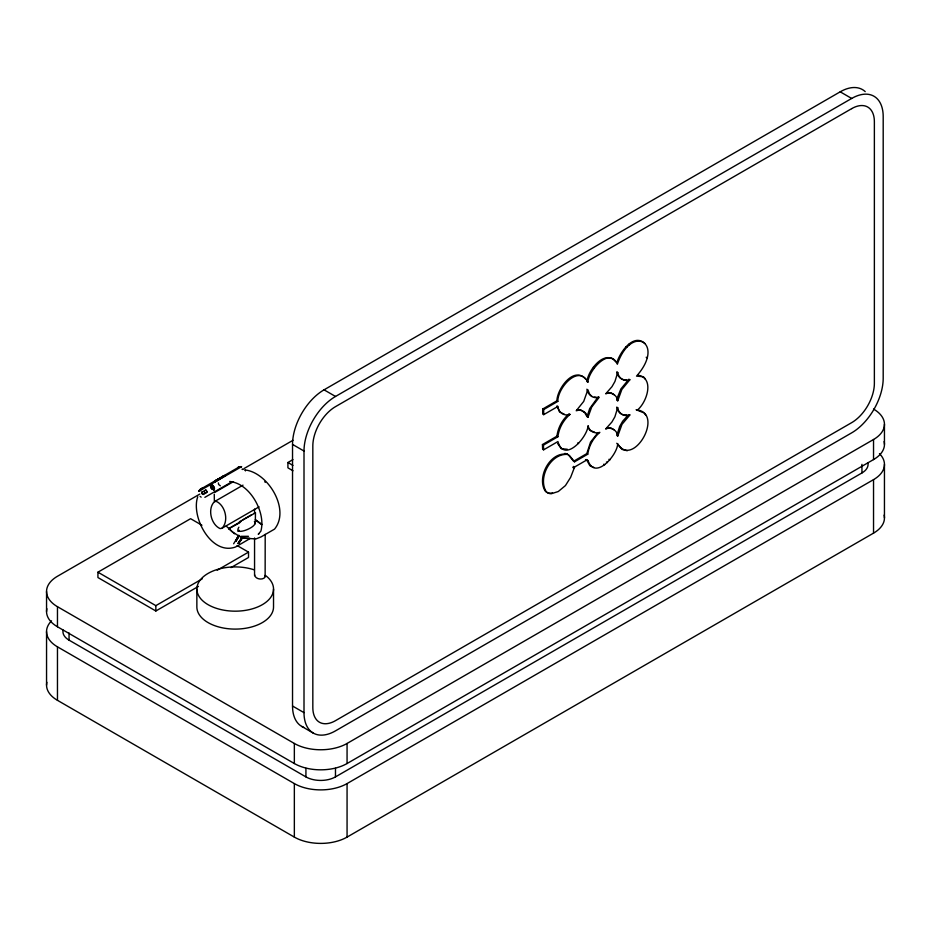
<?xml version="1.0" encoding="UTF-8"?>
<svg xmlns="http://www.w3.org/2000/svg" width="931" height="931" viewBox="0 0 931 931"><rect width="100%" height="100%" fill="white"/><g stroke="black" fill="none" stroke-linecap="round" stroke-linejoin="round"><path stroke-width="1.4" d="M218.389 482.898L218.599 484.469L220.356 485.831M210.29 485.691L210.534 486.319M212.093 485.831L212.384 485.039M265.195 534.371L265.137 577.045C262.821 580.572 254.85 579.21 254.617 574.776M255.315 523.676L255.455 512.795L254.221 513.33M219.856 478.197L220.135 479.034M210.674 486.448L211.849 485.773M213.571 488.554L213.374 489.287L213.467 486.005M210.499 485.214L210.697 485.959M556.924 436.208C557.995 427.573 562.405 419.532 569.004 413.876L569.958 414.423C563.371 420.09 558.961 428.132 557.878 436.767L543.413 445.123L542.447 444.564L556.924 436.208L557.878 436.767M643.542 376.741L636.501 376.136C665.816 343.341 631.544 322.906 617.358 364.23C609.409 346.134 588.334 370.992 587.927 382.117L586.961 381.559C587.985 370.049 605.138 348.66 615.717 361.74M568.69 455.189L573.589 461.252L586.774 453.641L590.557 442.085L598.028 432.624M573.589 461.252L574.543 461.811L587.74 454.2C588.997 445.763 593.303 437.861 599.843 432.38C594.769 434.137 588.823 431.251 588.124 425.653C587.321 437.454 564.163 463.696 557.925 441.573L543.623 449.824L542.657 449.277L542.447 444.564M569.958 414.423C564.267 416.553 558.193 412.445 557.995 406.393L543.681 414.656L542.726 414.097L542.726 409.012L556.878 400.842C557.227 388.658 573.799 365.825 585.599 379.01M542.726 409.012L543.681 409.559L557.832 401.389C557.425 388.25 578.337 363.858 587.927 382.117M210.848 484.888L210.953 485.714M626.633 414.842C621.617 416.087 617.544 411.77 616.729 407.15L617.684 407.697L614.891 416.82L611.876 422.057L605.627 429.016C611.015 426.503 617.067 430.215 617.777 435.987L616.822 435.44L619.662 426.456L622.664 421.231L628.297 414.993M626.493 379.697C621.512 380.779 617.521 376.496 616.764 371.888L617.718 372.447L614.96 381.442L611.993 386.668L605.709 393.813C611.062 391.439 617.032 395.058 617.742 400.784L616.776 400.225L617.509 397.211L620.896 388.937L628.89 379.22L629.845 379.778L621.85 389.495L617.742 400.784M617.777 435.987L622.001 424.327L630.054 414.807C624.55 417.367 618.452 413.562 617.684 407.697M238.487 536.14L235.962 540.899L238.848 535.244L233.646 543.774M197.733 496.817C190.68 516.752 211.43 555.923 235.59 546.974L249.811 538.688M212.524 486.133L212.943 485.447M598.307 396.676L589.684 408.593L587.019 416.692L587.985 417.239L591.732 406.998L599.261 397.223C593.617 399.294 587.74 394.86 586.902 389.181M211.29 484.748L211.29 485.61M211.814 484.807L211.674 485.656M643.472 412.701L636.117 409.733C665.421 412.689 632.929 469.003 617.718 443.808C617.3 455.236 594.921 480.803 588.043 460.577L586.483 460.147L574.625 467.001L570.645 477.312L565.443 485.575L558.274 491.521L551.303 493.733A19.411 11.207 -60 0 1 546.183 491.638C537.513 477.463 550.943 452.885 567.84 454.444C550.745 450.569 536.279 476.975 545.229 491.091A19.411 11.207 -60 0 0 550.349 493.174L552.502 492.93M237.347 538.863L238.592 536.256L236.718 540.178M616.927 362.566C619.883 352.186 633.522 332.704 645.043 343.586M238.941 543.052L241.874 538.665L238.86 543.145M237.812 543.471L240.908 538.874M238.348 543.367L241.42 538.84M237.952 531.333L239.127 530.239M242.386 538.246L232.122 531.717L228.805 528.564M637.083 410.292C646.696 402.867 654.958 378.335 638.282 375.251M213.141 489.508L213.513 489.217M202.248 491.812L201.957 493.186L202.853 494.221A1.385 0.78 46.1 0 0 203.61 494.256M255.455 512.83L239.337 521.93L240.128 521.383M243.003 485.156L214.479 501.623C207.194 508.698 211.034 524.595 220.1 528.587L221.892 528.331L259.097 506.848M221.892 528.331C229.177 521.255 225.337 505.358 216.26 501.367L214.479 501.623M259.004 533.591L258.259 534.324L260.889 531.101C266.126 512.341 249.764 483.678 230.725 481.758M238.895 527.19C232.389 537.315 259.993 526.341 254.384 521.476M228.782 528.575L241.094 521.383M303.797 727.402A44.572 25.731 -60 0 1 292.532 706.024L292.532 444.413A44.572 25.731 -60 0 1 324.046 389.833L840.204 91.82A44.572 25.731 -60 0 1 865.213 91.622M304.006 712.646L304.006 451.035A44.572 25.731 -60 0 1 335.521 396.455L851.679 98.453A44.572 25.731 -60 0 1 883.193 116.643L883.193 378.265A44.572 25.731 -60 0 1 851.679 432.845L335.521 730.847A44.572 25.731 -60 0 1 304.006 712.646L292.532 706.024M198.85 491.335A4.678 4.678 0 0 1 200.817 489.054L238.615 467.257A4.678 4.678 0 0 1 241.56 466.675L198.769 491.37M210.674 487.32C213.234 489.985 211.477 489.985 210.767 486.785M212.838 486.657L213.653 488.007M199.793 494.093L57.466 576.266A37.275 21.518 0 0 0 57.466 606.698L57.466 626.772L294.347 763.525A37.275 21.518 0 0 0 347.065 763.525L873.534 459.577A37.275 21.518 0 0 0 884.136 441.538M243.875 468.642L292.997 440.282M213.141 487.111L213.909 486.657M230.318 482.724L204.855 497.352M214.886 492.348L233.495 481.606M198.431 586.402L155.849 610.992L97.93 577.546L97.93 572.193L190.599 518.695L201.934 525.235M292.962 470.76L287.923 467.851L287.923 462.509L292.939 459.611M242.409 520.068L251.626 514.738M239.686 522.768L228.665 528.761M97.93 572.193L155.849 605.639L202.19 578.884M217.214 570.214L248.519 552.13L248.519 557.483L230.993 567.607M57.466 606.698L294.347 743.462A37.275 21.518 0 0 0 347.065 743.462L873.534 439.502A37.275 21.518 0 0 0 873.534 409.07M63.11 630.043A20.889 12.068 0 0 0 69.057 640.144L305.927 776.896A20.889 12.068 0 0 0 335.474 776.896L861.943 472.948A20.889 12.068 0 0 0 867.89 462.847M51.542 620.849A37.275 21.518 0 0 0 57.466 646.836L294.347 783.588A37.275 21.518 0 0 0 347.065 783.588L873.534 479.64A37.275 21.518 0 0 0 879.458 453.653M46.864 682.307A37.275 21.518 0 0 0 57.466 700.333L294.347 837.097A37.275 21.518 0 0 0 347.065 837.097L873.534 533.137A37.275 21.518 0 0 0 884.136 515.111M241.269 466.838A4.678 4.469 60 0 0 238.429 467.339L237.673 467.804M214.258 487.379L213.595 487.565M629.845 379.778C624.352 382.059 618.428 378.23 617.718 372.447M214.467 488.112L213.723 488.135M567.305 449.254L561.253 448.695L557.681 443.598M231.028 481.653L229.678 481.467M576.661 410.082L581.049 410.047L584.738 412.759M588.043 460.577L585.518 459.6L586.483 460.147M607.047 427.888L611.004 428.016L613.971 429.785M607.175 392.731L611.143 392.917L614.053 394.721M214.549 488.798L213.723 488.647M594.222 397.118L596.154 397.083M240.745 536.349L248.449 536.314M249.764 538.293L241.338 538.083L255.99 538.898L261.064 536.896L274.54 529.122C290.577 509.629 267.942 472.18 244.76 469.922M214.386 489.392L213.665 489.101M594.676 432.228L589.94 430.378L587.868 427.271M593.955 467.478L589.893 465.721L586.437 459.518M564.314 414.26L559.484 411.851L557.041 405.835M214.258 489.881L213.595 489.555M242.642 469.41L242.037 469.224L242.991 469.48M213.909 490.206L213.246 489.694M205.995 490.125L202.015 491.952A1.397 0.803 60 0 0 202.015 493.57A1.397 0.803 60 0 0 203.4 494.373L206.729 492.452A1.385 0.78 46.1 0 0 206.95 491.847L206.263 490.416M840.204 91.82L851.679 98.453M628.576 344.342L629.531 344.901M646.172 357.26L647.138 357.818M625.807 346.832L626.772 347.379M593.373 367.175L594.339 367.722M556.878 400.842L557.832 401.389M627.261 450.767L622.036 449.405L616.764 443.261M608.967 459.309L609.921 459.856M577.627 443.005L578.593 443.552M606.453 462.032L607.408 462.579M586.774 453.641L587.74 454.2M603.707 464.232L604.673 464.79M565.001 453.339L565.955 453.897M574.625 467.001L573.659 466.443L572.809 467.42L573.775 467.979M324.046 389.833L335.521 396.455M292.532 444.413L304.006 451.035M287.923 462.509L292.962 465.419M237.184 545.589L248.519 552.13M301.76 726.436L313.235 733.058M201.154 497.166L200.072 496.363M255.292 519.649L262.135 524.514M566.886 453.886L569.644 455.748L574.543 461.811M255.629 520.08L261.297 524.421M234.461 533.777L226.198 526.038M591.965 396.583L589.544 393.953L587.857 389.74L583.714 401.412L576.219 410.757C581.468 408.872 586.414 412.177 587.985 417.239M644.473 413.399L645.974 415.447M644.159 377.427L645.358 379.185M204.052 491.684L204.797 492.86M585.308 413.748L586.449 415.703M237.836 467.618L237.871 467.676A4.667 3.899 60 0 1 239.651 467.281M201.561 488.566L201.596 488.624A4.667 3.899 60 0 0 200.072 490.625M219.413 479.453L219.029 478.627M219.169 478.965L219.227 479.069A4.678 1.036 60 0 1 219.344 478.359M264.881 481.571L265.195 482.374M264.881 575.463L265.195 576.266M245.307 470.248L245.435 470.911M543.413 445.123L543.623 449.824M214.258 494.175L214.363 500.797M884.45 424.292L884.45 444.355M884.45 464.418L884.45 517.915M873.534 439.502L873.534 459.577M873.534 479.64L873.534 533.137M861.943 464.348L861.943 472.948M543.681 409.559L543.681 414.656M347.065 743.462L347.065 763.525M347.065 783.588L347.065 837.097M335.474 768.308L335.474 776.896M305.927 768.308L305.927 776.896M294.347 743.462L294.347 763.525M294.347 783.588L294.347 837.097M273.528 589.044L273.528 606.965A38.334 22.135 0 0 1 235.194 629.1A38.334 22.135 0 0 1 196.86 606.965L196.86 589.044M254.559 509.106L254.559 513.435M254.559 537.99L254.559 575.556M155.849 605.639L155.849 610.992M69.057 632.975L69.057 640.144M57.466 646.836L57.466 700.333M46.55 591.488L46.55 611.551M46.55 631.614L46.55 685.111M57.466 626.772A37.275 21.518 0 0 1 46.864 608.734M212.035 484.201A3.061 1.769 60 0 1 212.489 484.062M238.243 467.467A4.387 3.992 60 0 1 238.86 467.176M238.545 467.269A4.678 4.608 60 0 1 241.478 466.722M214.281 482.421A4.667 3.724 60 0 1 215.748 480.431M214.852 482.095A4.678 3.433 60 0 1 216.167 480.198M220.088 477.94A4.422 0.978 60 0 1 220.414 477.952M239.756 466.966A4.969 4.515 60 0 1 240.966 467.001M238.359 467.385A4.678 4.387 60 0 1 241.164 466.908M238.138 467.513A4.678 4.143 60 0 1 239.628 467.048M223.673 475.857A4.667 3.724 60 0 1 224.825 475.485M223.254 476.102A4.678 3.433 60 0 1 224.93 475.776M218.541 479.023A4.678 1.618 60 0 1 218.832 478.662M217.738 479.93A4.678 2.176 60 0 1 218.343 478.941M220.938 477.44A4.678 0.791 60 0 1 221.857 478.057M221.462 477.138A4.678 1.385 60 0 1 222.078 477.172M222.87 476.323A4.678 2.991 60 0 1 224.743 476.207M221.962 476.847A4.678 1.955 60 0 1 223.487 477.103M222.439 476.579A4.678 2.49 60 0 1 223.894 476.532M217.773 479.267A4.667 2.572 60 0 0 216.911 480.908A4.678 1.955 60 0 1 217.458 479.442M201.736 489.322A4.667 2.816 60 0 1 202.644 487.995M200.433 490.241A4.678 3.596 60 0 1 200.584 489.834M200.898 489.299A4.678 3.596 60 0 1 201.759 488.507M201.294 489.171A4.678 3.177 60 0 1 202.132 488.298M200.13 490.102A4.678 3.957 60 0 1 201.445 488.694M199.606 490.893A4.678 4.143 60 0 1 201.294 488.787M198.943 491.277A4.678 4.608 60 0 1 200.875 489.019M199.141 491.161A4.678 4.469 60 0 1 201.003 488.95M218.564 479.954A4.678 0.791 60 0 1 218.482 478.86M217.726 480.431A4.678 1.385 60 0 1 217.959 479.151M216.167 481.327A4.678 2.49 60 0 1 216.993 479.721M215.48 481.734A4.678 2.991 60 0 1 216.562 479.965M199.455 490.986A4.678 4.248 60 0 1 201.189 488.833M205.123 490.16A1.397 0.803 60 0 1 206.519 490.963A1.397 0.803 60 0 1 206.519 492.569M265.614 575.567A38.334 22.135 0 0 1 245.121 610.422A38.334 22.135 0 0 1 197.197 586.158A38.334 22.135 0 0 1 254.361 569.877M238.604 535.651L235.752 541.353L238.604 535.651M851.679 108.636L335.521 406.638A32.085 18.527 -60 0 0 312.828 445.937L312.828 707.56A32.085 18.527 -60 0 0 335.521 720.652L851.679 422.651A32.085 18.527 -60 0 0 874.372 383.351L874.372 121.74A32.085 18.527 -60 0 0 851.679 108.636"/></g></svg>
